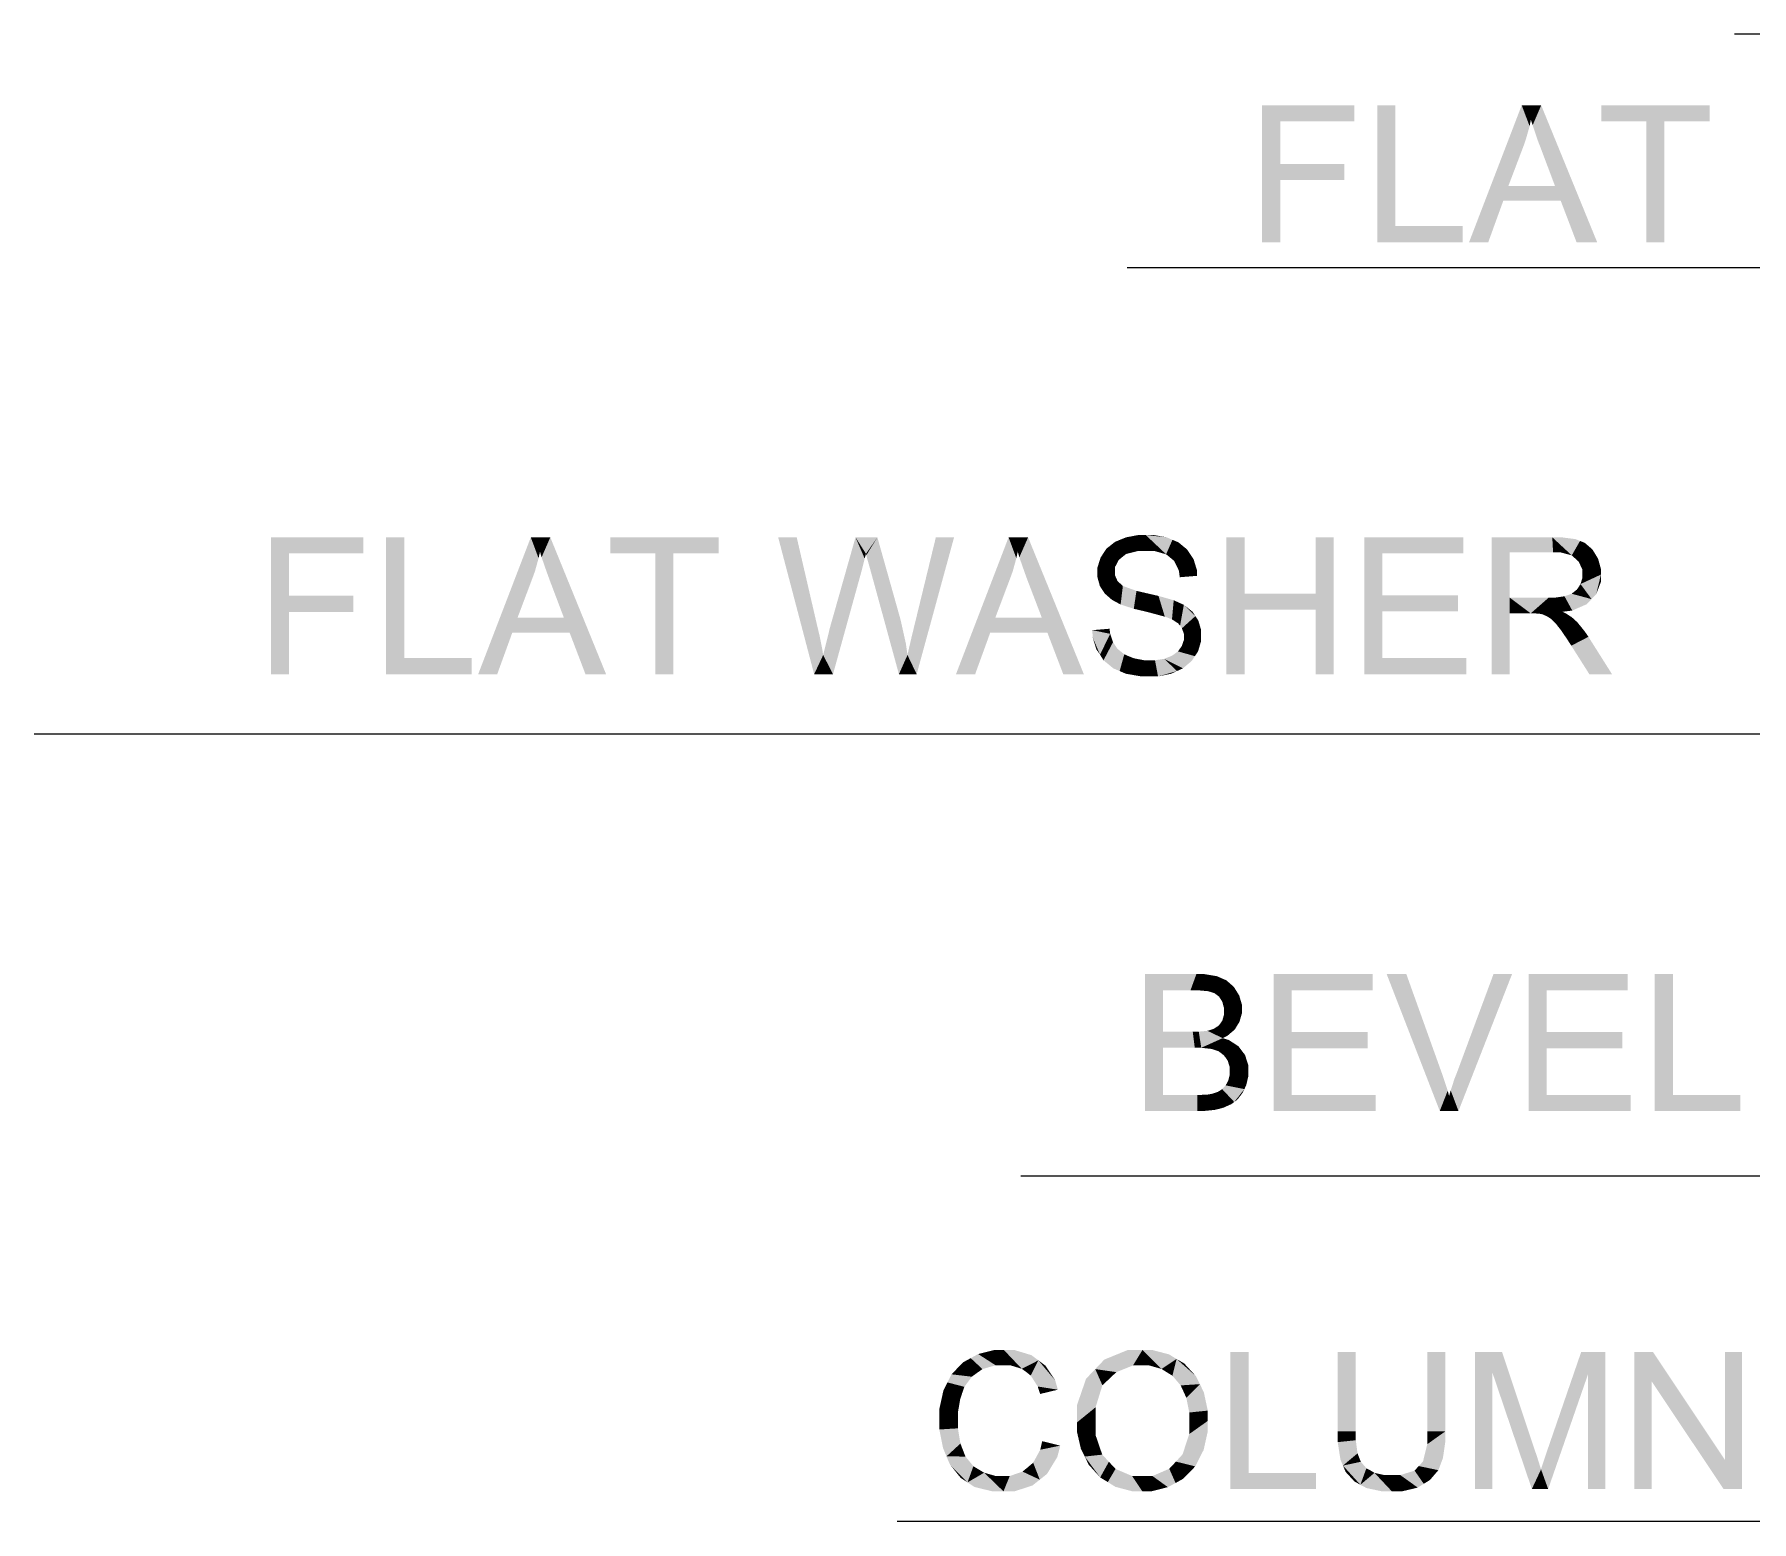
# Model space of a CAD drawing. Header units: millimetres. Extents: x 2 to 579, y 1 to 405.
# Drawn here: x 198.15 to 208.99, y 95.1 to 104.49 of the extents above; entities that cross this region are included whole.
import ezdxf

# ---------------------------------------------------------------- set-up
doc = ezdxf.new("R2010")
doc.units = ezdxf.units.MM
doc.linetypes.add('XKITLINE00', pattern=[0])
doc.layers.add('LinkedObject', color=7, linetype='Continuous', lineweight=0)

# ---------------------------------------------------------------- blocks, each defined once
blk = doc.blocks.new('*A4')
at = {"layer": 'LinkedObject'}
for points in [[(206.013, 103.671), (205.899, 103.177), (205.899, 104.041)], [(206.013, 103.671), (205.899, 104.041), (206.013, 103.939)], [(206.481, 103.939), (205.899, 104.041), (206.481, 104.041)], [(206.013, 103.939), (205.899, 104.041), (206.481, 103.939)], [(206.739, 104.041), (206.625, 103.177), (206.625, 104.041)], [(206.739, 103.279), (206.625, 103.177), (206.739, 104.041)], [(207.537, 104.041), (207.549, 103.785), (207.205, 103.177)], [(207.549, 103.785), (207.537, 104.041), (207.563, 103.826)], [(207.563, 103.826), (207.537, 104.041), (207.587, 103.909)], [(207.587, 103.909), (207.537, 104.041), (207.595, 103.95)], [(207.66, 104.041), (207.595, 103.95), (207.537, 104.041)], [(207.595, 103.95), (207.66, 104.041), (207.606, 103.915)], [(207.606, 103.915), (207.66, 104.041), (207.636, 103.825)], [(207.636, 103.825), (207.66, 104.041), (207.657, 103.771)], [(207.657, 103.771), (207.66, 104.041), (207.747, 103.532)], [(207.747, 103.532), (207.66, 104.041), (207.783, 103.439)], [(207.783, 103.439), (207.66, 104.041), (208.013, 103.177)], [(208.04, 104.041), (208.324, 103.939), (208.04, 103.939)], [(208.438, 103.939), (208.324, 103.939), (208.04, 104.041)], [(208.438, 103.939), (208.04, 104.041), (208.724, 104.041)], [(208.438, 103.939), (208.724, 104.041), (208.724, 103.939)], [(208.324, 103.177), (208.438, 103.939), (208.438, 103.177)], [(208.324, 103.939), (208.438, 103.939), (208.324, 103.177)], [(207.205, 103.177), (207.549, 103.785), (207.453, 103.532)], [(206.013, 103.569), (205.899, 103.177), (206.013, 103.671)], [(206.418, 103.569), (206.013, 103.671), (206.418, 103.671)], [(206.013, 103.569), (206.013, 103.671), (206.418, 103.569)], [(205.899, 103.177), (206.013, 103.569), (206.013, 103.177)], [(207.421, 103.439), (207.205, 103.177), (207.453, 103.532)], [(207.453, 103.532), (207.783, 103.439), (207.421, 103.439)], [(207.747, 103.532), (207.783, 103.439), (207.453, 103.532)], [(207.205, 103.177), (207.421, 103.439), (207.326, 103.177)], [(207.783, 103.439), (208.013, 103.177), (207.883, 103.177)], [(206.625, 103.177), (206.739, 103.279), (207.164, 103.177)], [(207.164, 103.177), (206.739, 103.279), (207.164, 103.279)], [(205.12, 101.329), (205.117, 101.228), (205.041, 101.314)], [(205.164, 101.329), (205.117, 101.228), (205.12, 101.329)], [(205.117, 101.228), (205.164, 101.329), (205.168, 101.228)], [(205.164, 101.329), (205.218, 101.228), (205.168, 101.228)], [(205.297, 101.314), (205.164, 101.329), (205.212, 101.329)], [(205.333, 101.298), (205.164, 101.329), (205.297, 101.314)], [(205.293, 101.207), (205.164, 101.329), (205.333, 101.298)], [(205.218, 101.228), (205.164, 101.329), (205.293, 101.207)], [(199.759, 100.945), (199.645, 100.45), (199.645, 101.314)], [(199.759, 100.945), (199.645, 101.314), (199.759, 101.212)], [(200.227, 101.212), (199.645, 101.314), (200.227, 101.314)], [(199.759, 101.212), (199.645, 101.314), (200.227, 101.212)], [(200.485, 101.314), (200.371, 100.45), (200.371, 101.314)], [(200.485, 100.552), (200.371, 100.45), (200.485, 101.314)], [(201.284, 101.314), (201.295, 101.058), (200.952, 100.45)], [(201.295, 101.058), (201.284, 101.314), (201.31, 101.099)], [(201.31, 101.099), (201.284, 101.314), (201.333, 101.182)], [(201.333, 101.182), (201.284, 101.314), (201.342, 101.224)], [(201.407, 101.314), (201.342, 101.224), (201.284, 101.314)], [(201.342, 101.224), (201.407, 101.314), (201.352, 101.188)], [(201.352, 101.188), (201.407, 101.314), (201.383, 101.099)], [(201.383, 101.099), (201.407, 101.314), (201.403, 101.044)], [(201.403, 101.044), (201.407, 101.314), (201.493, 100.806)], [(201.493, 100.806), (201.407, 101.314), (201.529, 100.712)], [(201.529, 100.712), (201.407, 101.314), (201.759, 100.45)], [(201.786, 101.314), (202.07, 101.212), (201.786, 101.212)], [(202.184, 101.212), (202.07, 101.212), (201.786, 101.314)], [(202.184, 101.212), (201.786, 101.314), (202.47, 101.314)], [(202.184, 101.212), (202.47, 101.314), (202.47, 101.212)], [(202.962, 101.314), (203.072, 100.45), (202.845, 101.314)], [(203.093, 100.748), (203.072, 100.45), (202.962, 101.314)], [(203.333, 101.314), (203.373, 101.108), (203.168, 100.731)], [(203.373, 101.108), (203.333, 101.314), (203.378, 101.129)], [(203.378, 101.129), (203.333, 101.314), (203.391, 101.18)], [(203.391, 101.18), (203.333, 101.314), (203.399, 101.21)], [(203.471, 101.314), (203.399, 101.21), (203.333, 101.314)], [(203.399, 101.21), (203.471, 101.314), (203.401, 101.2)], [(203.401, 101.2), (203.471, 101.314), (203.415, 101.15)], [(203.415, 101.15), (203.471, 101.314), (203.427, 101.108)], [(203.427, 101.108), (203.471, 101.314), (203.594, 100.877)], [(203.955, 101.314), (203.705, 100.759), (203.84, 101.314)], [(203.719, 100.45), (203.705, 100.759), (203.955, 101.314)], [(204.299, 101.314), (204.31, 101.058), (203.967, 100.45)], [(204.31, 101.058), (204.299, 101.314), (204.325, 101.099)], [(204.325, 101.099), (204.299, 101.314), (204.348, 101.182)], [(204.348, 101.182), (204.299, 101.314), (204.357, 101.224)], [(204.422, 101.314), (204.357, 101.224), (204.299, 101.314)], [(204.357, 101.224), (204.422, 101.314), (204.367, 101.188)], [(204.367, 101.188), (204.422, 101.314), (204.398, 101.099)], [(204.398, 101.099), (204.422, 101.314), (204.418, 101.044)], [(204.418, 101.044), (204.422, 101.314), (204.509, 100.806)], [(204.509, 100.806), (204.422, 101.314), (204.544, 100.712)], [(204.544, 100.712), (204.422, 101.314), (204.774, 100.45)], [(204.916, 101.242), (205.017, 101.19), (204.897, 101.213)], [(204.97, 101.285), (205.017, 101.19), (204.916, 101.242)], [(205.041, 101.209), (204.97, 101.285), (205.006, 101.3)], [(205.017, 101.19), (204.97, 101.285), (205.041, 101.209)], [(205.041, 101.314), (205.117, 101.228), (205.006, 101.3)], [(205.006, 101.3), (205.117, 101.228), (205.041, 101.209)], [(205.333, 101.298), (205.319, 101.186), (205.293, 101.207)], [(205.37, 101.283), (205.319, 101.186), (205.333, 101.298)], [(205.319, 101.186), (205.37, 101.283), (205.344, 101.165)], [(205.344, 101.165), (205.37, 101.283), (205.446, 101.207)], [(205.446, 101.207), (205.37, 101.283), (205.426, 101.237)], [(205.788, 100.959), (205.674, 100.45), (205.674, 101.314)], [(205.788, 100.959), (205.674, 101.314), (205.788, 101.314)], [(206.351, 101.314), (206.237, 100.959), (206.237, 101.314)], [(206.237, 100.857), (206.237, 100.959), (206.351, 101.314)], [(206.237, 100.857), (206.351, 101.314), (206.351, 100.45)], [(206.657, 100.948), (206.543, 100.45), (206.543, 101.314)], [(206.657, 100.948), (206.543, 101.314), (206.657, 101.212)], [(207.168, 101.212), (206.543, 101.314), (207.168, 101.314)], [(206.657, 101.212), (206.543, 101.314), (207.168, 101.212)], [(207.462, 100.933), (207.348, 100.45), (207.348, 101.314)], [(207.348, 101.314), (207.462, 101.219), (207.462, 100.933)], [(207.735, 101.219), (207.348, 101.314), (207.73, 101.314)], [(207.462, 101.219), (207.348, 101.314), (207.735, 101.219)], [(207.73, 101.314), (207.783, 101.219), (207.735, 101.219)], [(207.875, 101.303), (207.73, 101.314), (207.788, 101.314)], [(207.905, 101.291), (207.73, 101.314), (207.875, 101.303)], [(207.853, 101.2), (207.73, 101.314), (207.905, 101.291)], [(207.783, 101.219), (207.73, 101.314), (207.853, 101.2)], [(207.905, 101.291), (207.875, 101.18), (207.853, 101.2)], [(207.935, 101.279), (207.875, 101.18), (207.905, 101.291)], [(207.875, 101.18), (207.935, 101.279), (207.897, 101.16)], [(207.897, 101.16), (207.935, 101.279), (208.001, 101.209)], [(208.001, 101.209), (207.935, 101.279), (207.983, 101.238)], [(202.07, 100.45), (202.184, 101.212), (202.184, 100.45)], [(202.07, 101.212), (202.184, 101.212), (202.07, 100.45)], [(204.897, 101.213), (204.86, 101.091), (204.879, 101.185)], [(204.994, 101.171), (204.86, 101.091), (204.897, 101.213)], [(204.879, 101.185), (204.86, 101.091), (204.86, 101.124)], [(204.97, 101.125), (204.86, 101.091), (204.994, 101.171)], [(204.86, 101.091), (204.97, 101.125), (204.97, 101.098)], [(204.897, 101.213), (205.017, 101.19), (204.994, 101.171)], [(205.446, 101.207), (205.374, 101.103), (205.344, 101.165)], [(205.466, 101.177), (205.374, 101.103), (205.446, 101.207)], [(205.487, 101.109), (205.374, 101.103), (205.466, 101.177)], [(208.001, 101.209), (207.92, 101.11), (207.897, 101.16)], [(208.019, 101.179), (207.92, 101.11), (208.001, 101.209)], [(208.037, 101.114), (207.92, 101.11), (208.019, 101.179)], [(208.037, 101.079), (207.92, 101.11), (208.037, 101.114)], [(207.92, 101.11), (208.037, 101.079), (207.92, 101.079)], [(200.952, 100.45), (201.295, 101.058), (201.2, 100.806)], [(203.168, 100.731), (203.373, 101.108), (203.191, 100.45)], [(203.594, 100.877), (203.607, 100.45), (203.427, 101.108)], [(203.967, 100.45), (204.31, 101.058), (204.215, 100.806)], [(204.97, 101.075), (204.86, 101.091), (204.97, 101.098)], [(204.86, 101.091), (204.97, 101.075), (204.86, 101.061)], [(204.86, 101.061), (204.97, 101.075), (204.875, 101.007)], [(204.875, 101.007), (204.97, 101.075), (204.89, 100.983)], [(204.89, 100.983), (204.97, 101.075), (204.987, 101.037)], [(204.987, 101.037), (204.952, 100.919), (204.89, 100.983)], [(205.004, 101.022), (204.952, 100.919), (204.987, 101.037)], [(204.952, 100.919), (205.004, 101.022), (204.982, 100.903)], [(204.982, 100.903), (205.004, 101.022), (205.02, 101.007)], [(204.982, 100.903), (205.02, 101.007), (205.006, 100.89)], [(205.006, 100.89), (205.02, 101.007), (205.089, 100.863)], [(205.089, 100.863), (205.02, 101.007), (205.106, 100.976)], [(205.488, 101.071), (205.374, 101.103), (205.487, 101.109)], [(205.374, 101.103), (205.488, 101.071), (205.379, 101.062)], [(207.897, 101.001), (207.978, 100.924), (207.885, 100.984)], [(207.908, 101.019), (207.978, 100.924), (207.897, 101.001)], [(207.908, 101.019), (208.037, 101.079), (207.978, 100.924)], [(207.92, 101.058), (208.037, 101.079), (207.908, 101.019)], [(208.037, 101.079), (207.92, 101.058), (207.92, 101.079)], [(207.978, 100.924), (208.037, 101.079), (208.007, 100.955)], [(208.007, 100.955), (208.037, 101.079), (208.037, 101.033)], [(199.759, 100.843), (199.645, 100.45), (199.759, 100.945)], [(200.164, 100.843), (199.759, 100.945), (200.164, 100.945)], [(199.759, 100.843), (199.759, 100.945), (200.164, 100.843)], [(204.89, 100.983), (204.952, 100.919), (204.906, 100.959)], [(205.089, 100.863), (205.106, 100.976), (205.149, 100.849)], [(205.149, 100.849), (205.106, 100.976), (205.176, 100.96)], [(205.149, 100.849), (205.176, 100.96), (205.208, 100.834)], [(205.208, 100.834), (205.176, 100.96), (205.245, 100.944)], [(205.208, 100.834), (205.245, 100.944), (205.285, 100.813)], [(205.285, 100.813), (205.245, 100.944), (205.303, 100.807)], [(205.303, 100.807), (205.245, 100.944), (205.33, 100.796)], [(205.341, 100.917), (205.33, 100.796), (205.245, 100.944)], [(205.367, 100.905), (205.33, 100.796), (205.341, 100.917)], [(205.33, 100.796), (205.367, 100.905), (205.369, 100.771)], [(205.369, 100.771), (205.367, 100.905), (205.405, 100.888)], [(205.788, 100.857), (205.674, 100.45), (205.788, 100.959)], [(205.788, 100.959), (206.237, 100.857), (205.788, 100.857)], [(206.237, 100.959), (206.237, 100.857), (205.788, 100.959)], [(206.657, 100.846), (206.543, 100.45), (206.657, 100.948)], [(207.136, 100.846), (206.657, 100.948), (207.136, 100.948)], [(206.657, 100.846), (206.657, 100.948), (207.136, 100.846)], [(207.462, 100.933), (207.462, 100.834), (207.348, 100.45)], [(207.594, 100.834), (207.462, 100.933), (207.707, 100.933)], [(207.462, 100.834), (207.462, 100.933), (207.594, 100.834)], [(207.594, 100.834), (207.707, 100.933), (207.616, 100.834)], [(207.616, 100.834), (207.707, 100.933), (207.648, 100.832)], [(207.648, 100.832), (207.707, 100.933), (207.658, 100.83)], [(207.658, 100.83), (207.707, 100.933), (207.671, 100.827)], [(207.671, 100.827), (207.707, 100.933), (207.697, 100.815)], [(207.697, 100.815), (207.707, 100.933), (207.746, 100.933)], [(207.697, 100.815), (207.746, 100.933), (207.71, 100.807)], [(207.746, 100.933), (207.794, 100.844), (207.71, 100.807)], [(207.807, 100.942), (207.794, 100.844), (207.746, 100.933)], [(207.794, 100.844), (207.807, 100.942), (207.856, 100.852)], [(207.83, 100.95), (207.978, 100.924), (207.807, 100.942)], [(207.948, 100.892), (207.807, 100.942), (207.978, 100.924)], [(207.856, 100.852), (207.807, 100.942), (207.948, 100.892)], [(207.852, 100.958), (207.978, 100.924), (207.83, 100.95)], [(207.978, 100.924), (207.852, 100.958), (207.885, 100.984)], [(199.645, 100.45), (199.759, 100.843), (199.759, 100.45)], [(201.167, 100.712), (200.952, 100.45), (201.2, 100.806)], [(201.2, 100.806), (201.529, 100.712), (201.167, 100.712)], [(201.493, 100.806), (201.529, 100.712), (201.2, 100.806)], [(203.617, 100.795), (203.607, 100.45), (203.594, 100.877)], [(203.651, 100.643), (203.607, 100.45), (203.617, 100.795)], [(204.183, 100.712), (203.967, 100.45), (204.215, 100.806)], [(204.215, 100.806), (204.544, 100.712), (204.183, 100.712)], [(204.509, 100.806), (204.544, 100.712), (204.215, 100.806)], [(205.369, 100.771), (205.405, 100.888), (205.381, 100.756)], [(205.381, 100.756), (205.405, 100.888), (205.393, 100.74)], [(205.405, 100.888), (205.478, 100.817), (205.393, 100.74)], [(205.393, 100.74), (205.478, 100.817), (205.405, 100.705)], [(205.478, 100.817), (205.405, 100.888), (205.46, 100.844)], [(205.405, 100.705), (205.478, 100.817), (205.496, 100.79)], [(205.405, 100.705), (205.496, 100.79), (205.405, 100.685)], [(205.405, 100.685), (205.496, 100.79), (205.405, 100.665)], [(205.496, 100.79), (205.514, 100.694), (205.405, 100.665)], [(205.514, 100.694), (205.496, 100.79), (205.514, 100.729)], [(205.674, 100.45), (205.788, 100.857), (205.788, 100.45)], [(206.237, 100.857), (206.351, 100.45), (206.237, 100.45)], [(206.657, 100.552), (206.543, 100.45), (206.657, 100.846)], [(207.348, 100.45), (207.462, 100.834), (207.462, 100.45)], [(207.71, 100.807), (207.794, 100.844), (207.723, 100.799)], [(207.794, 100.844), (207.752, 100.77), (207.723, 100.799)], [(207.817, 100.833), (207.752, 100.77), (207.794, 100.844)], [(207.752, 100.77), (207.817, 100.833), (207.768, 100.749)], [(207.768, 100.749), (207.817, 100.833), (207.784, 100.729)], [(207.784, 100.729), (207.817, 100.833), (207.863, 100.801)], [(207.863, 100.801), (207.825, 100.669), (207.784, 100.729)], [(207.863, 100.801), (207.817, 100.833), (207.851, 100.811)], [(207.888, 100.778), (207.825, 100.669), (207.863, 100.801)], [(200.952, 100.45), (201.167, 100.712), (201.072, 100.45)], [(201.529, 100.712), (201.759, 100.45), (201.629, 100.45)], [(203.104, 100.703), (203.072, 100.45), (203.093, 100.748)], [(203.122, 100.615), (203.072, 100.45), (203.104, 100.703)], [(203.166, 100.72), (203.191, 100.45), (203.146, 100.64)], [(203.168, 100.731), (203.191, 100.45), (203.166, 100.72)], [(203.692, 100.706), (203.719, 100.45), (203.67, 100.612)], [(203.705, 100.759), (203.719, 100.45), (203.692, 100.706)], [(203.967, 100.45), (204.183, 100.712), (204.088, 100.45)], [(204.544, 100.712), (204.774, 100.45), (204.644, 100.45)], [(204.94, 100.705), (204.828, 100.728), (204.936, 100.737)], [(204.828, 100.728), (204.876, 100.573), (204.829, 100.684)], [(204.94, 100.705), (204.876, 100.573), (204.828, 100.728)], [(204.829, 100.684), (204.876, 100.573), (204.853, 100.607)], [(204.958, 100.652), (204.876, 100.573), (204.94, 100.705)], [(205.392, 100.628), (205.514, 100.694), (205.495, 100.595)], [(205.405, 100.665), (205.514, 100.694), (205.392, 100.628)], [(205.495, 100.595), (205.514, 100.694), (205.514, 100.66)], [(207.935, 100.72), (207.825, 100.669), (207.888, 100.778)], [(207.825, 100.669), (207.935, 100.72), (207.85, 100.63)], [(207.85, 100.63), (207.935, 100.72), (207.958, 100.686)], [(207.85, 100.63), (207.958, 100.686), (207.964, 100.45)], [(207.964, 100.45), (207.958, 100.686), (208.107, 100.45)], [(203.129, 100.571), (203.072, 100.45), (203.122, 100.615)], [(203.129, 100.571), (203.191, 100.45), (203.072, 100.45)], [(203.146, 100.64), (203.191, 100.45), (203.129, 100.571)], [(203.661, 100.571), (203.607, 100.45), (203.651, 100.643)], [(203.661, 100.571), (203.719, 100.45), (203.607, 100.45)], [(203.67, 100.612), (203.719, 100.45), (203.661, 100.571)], [(204.876, 100.573), (204.958, 100.652), (204.898, 100.538)], [(204.898, 100.538), (204.958, 100.652), (204.96, 100.487)], [(204.972, 100.631), (204.96, 100.487), (204.958, 100.652)], [(204.986, 100.61), (204.96, 100.487), (204.972, 100.631)], [(204.986, 100.61), (205, 100.47), (204.96, 100.487)], [(205.029, 100.576), (205, 100.47), (204.986, 100.61)], [(205, 100.47), (205.029, 100.576), (205.039, 100.453)], [(205.058, 100.563), (205.039, 100.453), (205.029, 100.576)], [(205.368, 100.594), (205.475, 100.564), (205.331, 100.567)], [(205.38, 100.611), (205.495, 100.595), (205.368, 100.594)], [(205.475, 100.564), (205.368, 100.594), (205.495, 100.595)], [(205.392, 100.628), (205.495, 100.595), (205.38, 100.611)], [(200.371, 100.45), (200.485, 100.552), (200.91, 100.45)], [(200.91, 100.45), (200.485, 100.552), (200.91, 100.552)], [(205.088, 100.551), (205.039, 100.453), (205.058, 100.563)], [(205.088, 100.551), (205.137, 100.436), (205.039, 100.453)], [(205.154, 100.538), (205.137, 100.436), (205.088, 100.551)], [(205.154, 100.538), (205.196, 100.436), (205.137, 100.436)], [(205.191, 100.538), (205.196, 100.436), (205.154, 100.538)], [(205.191, 100.538), (205.242, 100.436), (205.196, 100.436)], [(205.223, 100.538), (205.242, 100.436), (205.191, 100.538)], [(205.281, 100.547), (205.362, 100.47), (205.223, 100.538)], [(205.223, 100.538), (205.362, 100.47), (205.242, 100.436)], [(205.242, 100.436), (205.362, 100.47), (205.325, 100.453)], [(205.306, 100.557), (205.455, 100.534), (205.281, 100.547)], [(205.399, 100.487), (205.281, 100.547), (205.455, 100.534)], [(205.362, 100.47), (205.281, 100.547), (205.399, 100.487)], [(205.331, 100.567), (205.455, 100.534), (205.306, 100.557)], [(205.331, 100.567), (205.475, 100.564), (205.455, 100.534)], [(206.543, 100.45), (206.657, 100.552), (207.188, 100.45)], [(207.188, 100.45), (206.657, 100.552), (207.188, 100.552)], [(205.16, 98.557), (205.274, 98.092), (205.16, 97.693)], [(205.274, 98.194), (205.274, 98.092), (205.16, 98.557)], [(205.16, 98.557), (205.274, 98.455), (205.274, 98.194)], [(205.447, 98.455), (205.16, 98.557), (205.484, 98.557)], [(205.274, 98.455), (205.16, 98.557), (205.447, 98.455)], [(205.447, 98.455), (205.484, 98.557), (205.494, 98.455)], [(205.484, 98.557), (205.559, 98.449), (205.494, 98.455)], [(205.534, 98.557), (205.559, 98.449), (205.484, 98.557)], [(205.613, 98.544), (205.559, 98.449), (205.534, 98.557)], [(205.559, 98.449), (205.613, 98.544), (205.579, 98.443)], [(205.579, 98.443), (205.613, 98.544), (205.598, 98.437)], [(205.598, 98.437), (205.613, 98.544), (205.643, 98.531)], [(205.643, 98.531), (205.627, 98.415), (205.598, 98.437)], [(205.673, 98.518), (205.627, 98.415), (205.643, 98.531)], [(205.72, 98.477), (205.627, 98.415), (205.673, 98.518)], [(206.085, 98.191), (205.971, 97.693), (205.971, 98.557)], [(206.085, 98.191), (205.971, 98.557), (206.085, 98.455)], [(206.596, 98.455), (205.971, 98.557), (206.596, 98.557)], [(206.085, 98.455), (205.971, 98.557), (206.596, 98.455)], [(206.809, 98.557), (207.02, 97.693), (206.685, 98.557)], [(207.034, 97.929), (207.02, 97.693), (206.809, 98.557)], [(207.476, 98.557), (207.126, 97.929), (207.359, 98.557)], [(207.138, 97.693), (207.126, 97.929), (207.476, 98.557)], [(207.694, 98.191), (207.58, 97.693), (207.58, 98.557)], [(207.694, 98.191), (207.58, 98.557), (207.694, 98.455)], [(208.205, 98.455), (207.58, 98.557), (208.205, 98.557)], [(207.694, 98.455), (207.58, 98.557), (208.205, 98.455)], [(208.491, 98.557), (208.377, 97.693), (208.377, 98.557)], [(208.491, 97.795), (208.377, 97.693), (208.491, 98.557)], [(205.737, 98.45), (205.627, 98.415), (205.72, 98.477)], [(205.627, 98.415), (205.737, 98.45), (205.638, 98.398)], [(205.737, 98.45), (205.648, 98.382), (205.638, 98.398)], [(205.648, 98.382), (205.737, 98.45), (205.658, 98.344)], [(205.658, 98.344), (205.737, 98.45), (205.771, 98.336)], [(205.771, 98.366), (205.737, 98.45), (205.754, 98.423)], [(205.771, 98.336), (205.737, 98.45), (205.771, 98.366)], [(205.647, 98.262), (205.771, 98.336), (205.741, 98.232)], [(205.658, 98.3), (205.771, 98.336), (205.647, 98.262)], [(205.771, 98.336), (205.658, 98.323), (205.658, 98.344)], [(205.658, 98.323), (205.771, 98.336), (205.658, 98.3)], [(205.741, 98.232), (205.771, 98.336), (205.756, 98.256)], [(205.756, 98.256), (205.771, 98.336), (205.771, 98.308)], [(205.474, 98.092), (205.274, 98.194), (205.461, 98.194)], [(205.274, 98.092), (205.274, 98.194), (205.474, 98.092)], [(205.515, 98.092), (205.461, 98.194), (205.499, 98.194)], [(205.474, 98.092), (205.461, 98.194), (205.515, 98.092)], [(205.554, 98.199), (205.65, 98.153), (205.499, 98.194)], [(205.499, 98.194), (205.65, 98.153), (205.515, 98.092)], [(205.57, 98.204), (205.68, 98.168), (205.554, 98.199)], [(205.65, 98.153), (205.554, 98.199), (205.68, 98.168)], [(205.592, 98.211), (205.68, 98.168), (205.57, 98.204)], [(205.625, 98.232), (205.68, 98.168), (205.592, 98.211)], [(205.741, 98.232), (205.625, 98.232), (205.647, 98.262)], [(205.726, 98.207), (205.625, 98.232), (205.741, 98.232)], [(205.68, 98.168), (205.625, 98.232), (205.726, 98.207)], [(206.085, 98.089), (205.971, 97.693), (206.085, 98.191)], [(206.564, 98.089), (206.085, 98.191), (206.564, 98.191)], [(206.085, 98.089), (206.085, 98.191), (206.564, 98.089)], [(207.694, 98.089), (207.58, 97.693), (207.694, 98.191)], [(208.173, 98.089), (207.694, 98.191), (208.173, 98.191)], [(207.694, 98.089), (207.694, 98.191), (208.173, 98.089)], [(205.16, 97.693), (205.274, 98.092), (205.274, 97.795)], [(205.515, 98.092), (205.65, 98.153), (205.579, 98.085)], [(205.65, 98.153), (205.601, 98.078), (205.579, 98.085)], [(205.601, 98.078), (205.65, 98.153), (205.623, 98.071)], [(205.623, 98.071), (205.65, 98.153), (205.657, 98.045)], [(205.749, 98.102), (205.65, 98.153), (205.689, 98.141)], [(205.657, 98.045), (205.65, 98.153), (205.749, 98.102)], [(205.657, 98.045), (205.749, 98.102), (205.67, 98.028)], [(205.67, 98.028), (205.749, 98.102), (205.682, 98.01)], [(205.682, 98.01), (205.749, 98.102), (205.77, 98.074)], [(206.085, 97.795), (205.971, 97.693), (206.085, 98.089)], [(207.694, 97.795), (207.58, 97.693), (207.694, 98.089)], [(205.77, 98.074), (205.695, 97.968), (205.682, 98.01)], [(205.791, 98.047), (205.695, 97.968), (205.77, 98.074)], [(205.812, 97.981), (205.695, 97.968), (205.791, 98.047)], [(205.812, 97.944), (205.695, 97.968), (205.812, 97.981)], [(205.695, 97.968), (205.812, 97.944), (205.695, 97.944)], [(205.678, 97.871), (205.787, 97.831), (205.669, 97.855)], [(205.787, 97.831), (205.678, 97.871), (205.686, 97.887)], [(205.686, 97.887), (205.812, 97.944), (205.787, 97.831)], [(205.695, 97.923), (205.812, 97.944), (205.686, 97.887)], [(205.812, 97.944), (205.695, 97.923), (205.695, 97.944)], [(205.787, 97.831), (205.812, 97.944), (205.799, 97.857)], [(205.799, 97.857), (205.812, 97.944), (205.812, 97.913)], [(207.047, 97.891), (207.02, 97.693), (207.034, 97.929)], [(207.07, 97.821), (207.02, 97.693), (207.047, 97.891)], [(207.112, 97.894), (207.138, 97.693), (207.089, 97.823)], [(207.126, 97.929), (207.138, 97.693), (207.112, 97.894)], [(205.274, 97.795), (205.489, 97.693), (205.16, 97.693)], [(205.49, 97.795), (205.489, 97.693), (205.274, 97.795)], [(205.49, 97.795), (205.53, 97.693), (205.489, 97.693)], [(205.517, 97.795), (205.53, 97.693), (205.49, 97.795)], [(205.556, 97.797), (205.6, 97.7), (205.517, 97.795)], [(205.517, 97.795), (205.6, 97.7), (205.53, 97.693)], [(205.568, 97.799), (205.6, 97.7), (205.556, 97.797)], [(205.629, 97.707), (205.568, 97.799), (205.587, 97.803)], [(205.6, 97.7), (205.568, 97.799), (205.629, 97.707)], [(205.62, 97.814), (205.704, 97.736), (205.587, 97.803)], [(205.587, 97.803), (205.704, 97.736), (205.629, 97.707)], [(205.723, 97.75), (205.62, 97.814), (205.647, 97.831)], [(205.704, 97.736), (205.62, 97.814), (205.723, 97.75)], [(205.669, 97.855), (205.787, 97.831), (205.647, 97.831)], [(205.647, 97.831), (205.787, 97.831), (205.723, 97.75)], [(205.723, 97.75), (205.787, 97.831), (205.742, 97.764)], [(205.742, 97.764), (205.787, 97.831), (205.774, 97.805)], [(205.971, 97.693), (206.085, 97.795), (206.616, 97.693)], [(206.616, 97.693), (206.085, 97.795), (206.616, 97.795)], [(207.079, 97.788), (207.02, 97.693), (207.07, 97.821)], [(207.02, 97.693), (207.079, 97.788), (207.138, 97.693)], [(207.089, 97.823), (207.138, 97.693), (207.079, 97.788)], [(207.58, 97.693), (207.694, 97.795), (208.224, 97.693)], [(208.224, 97.693), (207.694, 97.795), (208.224, 97.795)], [(208.377, 97.693), (208.491, 97.795), (208.917, 97.693)], [(208.917, 97.693), (208.491, 97.795), (208.917, 97.795)], [(205.629, 97.707), (205.704, 97.736), (205.657, 97.715)], [(204.06, 96.133), (204.067, 96.016), (204.012, 96.107)], [(204.107, 96.159), (204.217, 96.088), (204.06, 96.133)], [(204.06, 96.133), (204.217, 96.088), (204.134, 96.064)], [(204.067, 96.016), (204.06, 96.133), (204.1, 96.04)], [(204.1, 96.04), (204.06, 96.133), (204.134, 96.064)], [(204.212, 96.185), (204.217, 96.088), (204.107, 96.159)], [(204.269, 96.185), (204.217, 96.088), (204.212, 96.185)], [(204.217, 96.088), (204.269, 96.185), (204.267, 96.088)], [(204.269, 96.185), (204.31, 96.088), (204.267, 96.088)], [(204.443, 96.152), (204.269, 96.185), (204.334, 96.185)], [(204.487, 96.119), (204.269, 96.185), (204.443, 96.152)], [(204.382, 96.066), (204.269, 96.185), (204.487, 96.119)], [(204.31, 96.088), (204.269, 96.185), (204.382, 96.066)], [(205.052, 96.185), (204.846, 96.064), (204.903, 96.124)], [(205.144, 96.185), (204.846, 96.064), (205.052, 96.185)], [(205.084, 96.087), (204.846, 96.064), (205.144, 96.185)], [(205.084, 96.087), (205.144, 96.185), (205.144, 96.087)], [(205.144, 96.185), (205.187, 96.087), (205.144, 96.087)], [(205.311, 96.157), (205.144, 96.185), (205.204, 96.185)], [(205.359, 96.128), (205.144, 96.185), (205.311, 96.157)], [(205.264, 96.065), (205.144, 96.185), (205.359, 96.128)], [(205.187, 96.087), (205.144, 96.185), (205.264, 96.065)], [(205.264, 96.065), (205.359, 96.128), (205.299, 96.043)], [(205.359, 96.128), (205.333, 96.022), (205.299, 96.043)], [(205.333, 96.022), (205.359, 96.128), (205.385, 95.961)], [(205.481, 96.02), (205.359, 96.128), (205.407, 96.1)], [(205.506, 95.969), (205.359, 96.128), (205.481, 96.02)], [(205.385, 95.961), (205.359, 96.128), (205.506, 95.969)], [(205.813, 96.171), (205.699, 95.307), (205.699, 96.171)], [(205.813, 95.408), (205.699, 95.307), (205.813, 96.171)], [(206.49, 96.171), (206.376, 95.671), (206.376, 96.171)], [(206.49, 95.672), (206.376, 95.671), (206.49, 96.171)], [(207.055, 96.171), (206.941, 95.672), (206.941, 96.171)], [(207.055, 95.671), (206.941, 95.672), (207.055, 96.171)], [(207.242, 96.171), (207.352, 96.042), (207.242, 95.307)], [(207.352, 96.042), (207.242, 96.171), (207.413, 96.171)], [(207.352, 96.042), (207.413, 96.171), (207.601, 95.307)], [(207.601, 95.307), (207.413, 96.171), (207.617, 95.559)], [(207.912, 96.171), (207.955, 96.03), (207.705, 95.57)], [(208.065, 96.171), (207.955, 96.03), (207.912, 96.171)], [(207.955, 95.307), (208.065, 96.171), (208.065, 95.307)], [(207.955, 96.03), (208.065, 96.171), (207.955, 95.307)], [(208.248, 96.171), (208.358, 95.985), (208.248, 95.307)], [(208.358, 95.985), (208.248, 96.171), (208.366, 96.171)], [(208.358, 95.985), (208.366, 96.171), (208.811, 95.307)], [(208.811, 95.307), (208.366, 96.171), (208.819, 95.492)], [(208.928, 96.171), (208.819, 95.492), (208.819, 96.171)], [(208.928, 95.307), (208.819, 95.492), (208.928, 96.171)], [(203.939, 96.031), (204.067, 96.016), (203.913, 95.98)], [(203.913, 95.98), (204.067, 96.016), (204.02, 95.952)], [(204.012, 96.107), (204.067, 96.016), (203.939, 96.031)], [(204.382, 96.066), (204.487, 96.119), (204.411, 96.045)], [(204.487, 96.119), (204.439, 96.023), (204.411, 96.045)], [(204.439, 96.023), (204.487, 96.119), (204.483, 95.954)], [(204.483, 95.954), (204.487, 96.119), (204.61, 95.934)], [(204.593, 95.993), (204.487, 96.119), (204.531, 96.086)], [(204.61, 95.934), (204.487, 96.119), (204.593, 95.993)], [(204.846, 96.064), (204.73, 95.727), (204.788, 96.003)], [(204.891, 95.962), (204.73, 95.727), (204.846, 96.064)], [(204.979, 96.045), (204.846, 96.064), (205.084, 96.087)], [(204.846, 96.064), (204.979, 96.045), (204.935, 96.003)], [(204.891, 95.962), (204.846, 96.064), (204.935, 96.003)], [(207.242, 95.307), (207.352, 96.042), (207.352, 95.307)], [(207.705, 95.57), (207.955, 96.03), (207.704, 95.307)], [(203.993, 95.871), (203.862, 95.812), (203.888, 95.93)], [(204.006, 95.912), (203.888, 95.93), (203.913, 95.98)], [(203.993, 95.871), (203.888, 95.93), (204.006, 95.912)], [(204.006, 95.912), (203.913, 95.98), (204.02, 95.952)], [(204.483, 95.954), (204.61, 95.934), (204.498, 95.907)], [(204.788, 96.003), (204.73, 95.727), (204.73, 95.835)], [(204.848, 95.823), (204.73, 95.727), (204.891, 95.962)], [(205.385, 95.961), (205.506, 95.969), (205.403, 95.922)], [(205.506, 95.969), (205.421, 95.882), (205.403, 95.922)], [(205.421, 95.882), (205.506, 95.969), (205.439, 95.79)], [(205.439, 95.79), (205.506, 95.969), (205.556, 95.802)], [(205.556, 95.802), (205.506, 95.969), (205.531, 95.918)], [(208.248, 95.307), (208.358, 95.985), (208.358, 95.307)], [(203.979, 95.788), (203.862, 95.812), (203.993, 95.871)], [(203.862, 95.812), (203.979, 95.788), (203.862, 95.745)], [(204.73, 95.727), (204.848, 95.823), (204.848, 95.725)], [(205.439, 95.738), (205.556, 95.802), (205.556, 95.737)], [(205.439, 95.79), (205.556, 95.802), (205.439, 95.738)], [(203.862, 95.745), (203.979, 95.788), (203.979, 95.746)], [(203.979, 95.746), (203.862, 95.683), (203.862, 95.745)], [(203.979, 95.69), (203.862, 95.683), (203.979, 95.746)], [(204.73, 95.727), (204.848, 95.647), (204.73, 95.67)], [(204.848, 95.647), (204.73, 95.727), (204.848, 95.725)], [(205.397, 95.526), (205.556, 95.737), (205.503, 95.502)], [(205.439, 95.654), (205.556, 95.737), (205.397, 95.526)], [(205.556, 95.737), (205.439, 95.654), (205.439, 95.738)], [(205.503, 95.502), (205.556, 95.737), (205.53, 95.554)], [(205.53, 95.554), (205.556, 95.737), (205.556, 95.671)], [(203.979, 95.69), (203.907, 95.513), (203.862, 95.683)], [(203.862, 95.683), (203.907, 95.513), (203.885, 95.567)], [(203.995, 95.594), (203.907, 95.513), (203.979, 95.69)], [(203.907, 95.513), (203.995, 95.594), (204.011, 95.553)], [(204.625, 95.581), (204.499, 95.555), (204.511, 95.609)], [(204.73, 95.67), (204.848, 95.647), (204.755, 95.562)], [(204.755, 95.562), (204.848, 95.647), (204.78, 95.512)], [(204.78, 95.512), (204.848, 95.647), (204.89, 95.524)], [(206.49, 95.672), (206.376, 95.603), (206.376, 95.671)], [(206.49, 95.615), (206.376, 95.603), (206.49, 95.672)], [(206.49, 95.615), (206.409, 95.455), (206.376, 95.603)], [(206.376, 95.603), (206.409, 95.455), (206.393, 95.494)], [(206.501, 95.532), (206.409, 95.455), (206.49, 95.615)], [(206.914, 95.48), (207.055, 95.671), (207.026, 95.465)], [(206.941, 95.59), (207.055, 95.671), (206.914, 95.48)], [(207.055, 95.671), (206.941, 95.59), (206.941, 95.672)], [(207.026, 95.465), (207.055, 95.671), (207.04, 95.503)], [(207.04, 95.503), (207.055, 95.671), (207.055, 95.606)], [(204.027, 95.512), (203.907, 95.513), (204.011, 95.553)], [(203.907, 95.513), (204.04, 95.349), (203.93, 95.46)], [(204.027, 95.512), (204.04, 95.349), (203.907, 95.513)], [(204.077, 95.451), (204.04, 95.349), (204.027, 95.512)], [(204.454, 95.473), (204.625, 95.581), (204.496, 95.366)], [(204.499, 95.555), (204.625, 95.581), (204.454, 95.473)], [(204.496, 95.366), (204.625, 95.581), (204.542, 95.403)], [(204.542, 95.403), (204.625, 95.581), (204.607, 95.51)], [(204.89, 95.524), (204.877, 95.38), (204.78, 95.512)], [(204.78, 95.512), (204.877, 95.38), (204.804, 95.461)], [(204.932, 95.479), (204.877, 95.38), (204.89, 95.524)], [(204.877, 95.38), (204.932, 95.479), (204.925, 95.351)], [(204.925, 95.351), (204.932, 95.479), (204.974, 95.434)], [(205.355, 95.48), (205.401, 95.372), (205.313, 95.435)], [(205.503, 95.502), (205.355, 95.48), (205.397, 95.526)], [(205.477, 95.45), (205.355, 95.48), (205.503, 95.502)], [(205.401, 95.372), (205.355, 95.48), (205.477, 95.45)], [(206.409, 95.455), (206.501, 95.532), (206.511, 95.506)], [(206.522, 95.479), (206.409, 95.455), (206.511, 95.506)], [(206.522, 95.479), (206.519, 95.334), (206.409, 95.455)], [(206.557, 95.438), (206.519, 95.334), (206.522, 95.479)], [(207.026, 95.465), (206.887, 95.452), (206.914, 95.48)], [(207.632, 95.517), (207.601, 95.307), (207.617, 95.559)], [(207.652, 95.453), (207.601, 95.307), (207.632, 95.517)], [(207.689, 95.524), (207.704, 95.307), (207.666, 95.455)], [(207.705, 95.57), (207.704, 95.307), (207.689, 95.524)], [(208.819, 95.492), (208.928, 95.307), (208.811, 95.307)], [(203.93, 95.46), (204.04, 95.349), (203.997, 95.377)], [(204.04, 95.349), (204.077, 95.451), (204.111, 95.43)], [(204.145, 95.41), (204.04, 95.349), (204.111, 95.43)], [(204.145, 95.41), (204.267, 95.292), (204.04, 95.349)], [(204.218, 95.389), (204.267, 95.292), (204.145, 95.41)], [(204.267, 95.292), (204.218, 95.389), (204.258, 95.389)], [(204.306, 95.389), (204.267, 95.292), (204.258, 95.389)], [(204.306, 95.389), (204.496, 95.366), (204.267, 95.292)], [(204.267, 95.292), (204.496, 95.366), (204.335, 95.292)], [(204.387, 95.417), (204.496, 95.366), (204.306, 95.389)], [(204.335, 95.292), (204.496, 95.366), (204.449, 95.329)], [(204.496, 95.366), (204.387, 95.417), (204.421, 95.445)], [(204.454, 95.473), (204.496, 95.366), (204.421, 95.445)], [(204.974, 95.434), (205.143, 95.292), (204.925, 95.351)], [(205.079, 95.389), (205.143, 95.292), (204.974, 95.434)], [(205.143, 95.292), (205.079, 95.389), (205.143, 95.389)], [(205.143, 95.292), (205.207, 95.389), (205.199, 95.292)], [(205.207, 95.389), (205.143, 95.292), (205.143, 95.389)], [(205.199, 95.292), (205.207, 95.389), (205.304, 95.319)], [(205.353, 95.345), (205.207, 95.389), (205.313, 95.435)], [(205.304, 95.319), (205.207, 95.389), (205.353, 95.345)], [(205.313, 95.435), (205.401, 95.372), (205.353, 95.345)], [(205.699, 95.307), (205.813, 95.408), (206.238, 95.307)], [(206.238, 95.307), (205.813, 95.408), (206.238, 95.408)], [(206.409, 95.455), (206.519, 95.334), (206.426, 95.415)], [(206.426, 95.415), (206.519, 95.334), (206.481, 95.355)], [(206.519, 95.334), (206.557, 95.438), (206.583, 95.424)], [(206.608, 95.409), (206.519, 95.334), (206.583, 95.424)], [(206.608, 95.409), (206.718, 95.292), (206.519, 95.334)], [(206.671, 95.395), (206.718, 95.292), (206.608, 95.409)], [(206.718, 95.292), (206.671, 95.395), (206.708, 95.395)], [(206.771, 95.395), (206.718, 95.292), (206.708, 95.395)], [(206.718, 95.292), (206.771, 95.395), (206.78, 95.292)], [(206.919, 95.34), (206.771, 95.395), (206.861, 95.423)], [(206.881, 95.316), (206.771, 95.395), (206.919, 95.34)], [(206.78, 95.292), (206.771, 95.395), (206.881, 95.316)], [(206.887, 95.452), (206.958, 95.364), (206.861, 95.423)], [(206.861, 95.423), (206.958, 95.364), (206.919, 95.34)], [(207.011, 95.426), (206.887, 95.452), (207.026, 95.465)], [(206.958, 95.364), (206.887, 95.452), (207.011, 95.426)], [(207.659, 95.431), (207.601, 95.307), (207.652, 95.453)], [(207.601, 95.307), (207.659, 95.431), (207.704, 95.307)], [(207.666, 95.455), (207.704, 95.307), (207.659, 95.431)], [(204.04, 95.349), (204.267, 95.292), (204.084, 95.32)], [(204.084, 95.32), (204.267, 95.292), (204.198, 95.292)], [(204.925, 95.351), (205.143, 95.292), (204.973, 95.321)], [(204.973, 95.321), (205.143, 95.292), (205.082, 95.292)], [(206.519, 95.334), (206.718, 95.292), (206.558, 95.313)], [(206.558, 95.313), (206.718, 95.292), (206.657, 95.292)]]:
    blk.add_hatch(color=7, dxfattribs=at).paths.add_polyline_path(points, flags=17)
at = {"layer": 'LinkedObject', "color": 6, "linetype": 'XKITLINE00', "lineweight": 0}
for p, q in [((218.42, 104.489), (208.879, 104.489)), ((218.676, 103.016), (205.047, 103.016)), ((217.719, 100.071), (198.151, 100.071)), ((217.332, 97.282), (204.377, 97.282)), ((218.056, 95.101), (203.596, 95.101))]:
    blk.add_line(p, q, dxfattribs=at)

msp = doc.modelspace()

# ---------------------------------------------------------------- block references
at = {"lineweight": 0}
msp.add_blockref('*A4', (0, 0), dxfattribs=at)

doc.saveas('drawing.dxf')
